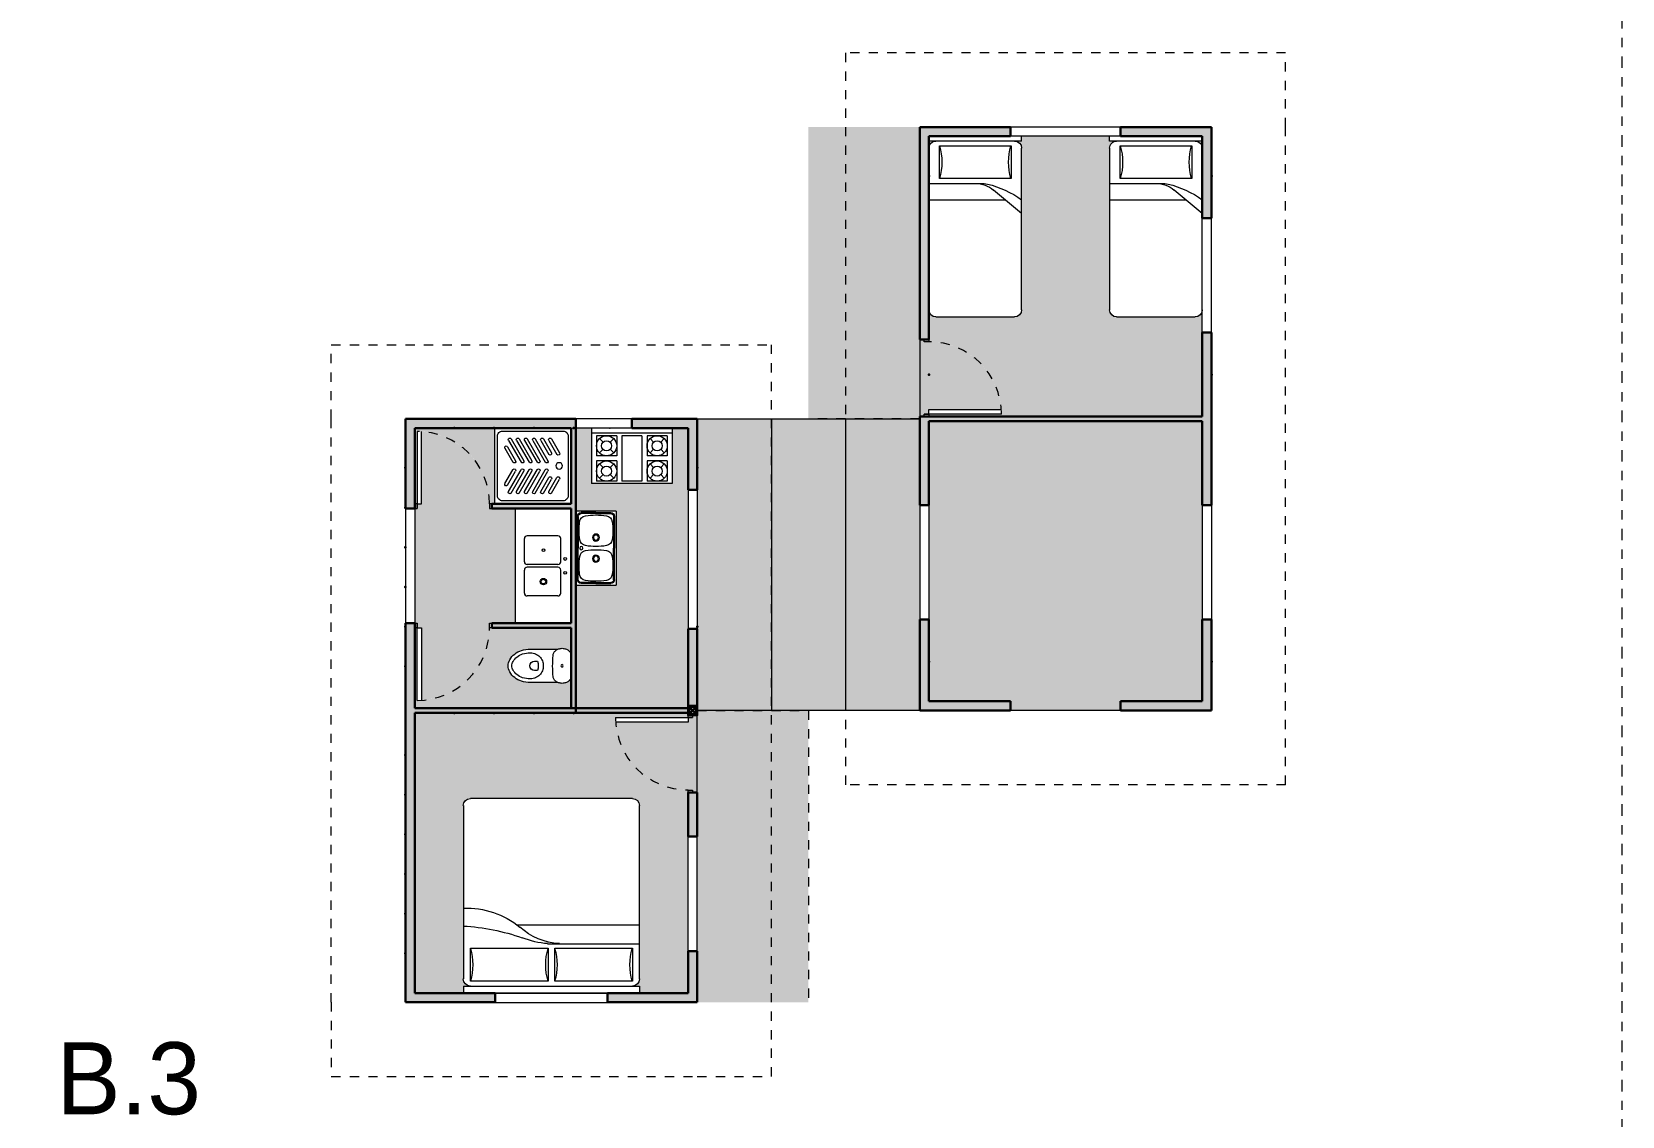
# Model space of a CAD drawing. Header units: millimetres. Extents: x 0 to 77.1, y -22.3 to 58.9.
# Drawn here: x 17.21 to 34.37, y 13.56 to 25.27 of the extents above; entities that cross this region are included whole.
import ezdxf

# ---------------------------------------------------------------- set-up
doc = ezdxf.new("R2010")
doc.units = ezdxf.units.MM
doc.linetypes.add('DASHDOT', pattern=[1, 0.5, -0.25, 0, -0.25])
doc.linetypes.add('HIDDEN4', pattern=[2.34375, 1.5625, -0.78125])
doc.layers.add('0 1 Sombreado', color=7, linetype='Continuous', lineweight=5, true_color=0xd6d6d6)
for name, color, linetype, lineweight in [('0.1normal', 7, 'Continuous', 15), ('01 Moviliario', 251, 'Continuous', 15), ('01gorda', 7, 'Continuous', 30), ('01gris', 252, 'Continuous', 9)]:
    doc.layers.add(name, color=color, linetype=linetype, lineweight=lineweight)

# ---------------------------------------------------------------- blocks, each defined once
blk = doc.blocks.new('MHPLS012')
at = {"linetype": 'ByBlock'}
for p, q in [((-2.1, -0.874), (-2.1, 0.874)), ((-2.024, 0.95), (-0.152, 0.95)), ((-0.483, 0.874), (-0.483, 0.036)), ((-0.127, 0.874), (-0.483, 0.874)), ((-0.127, 0.036), (-0.127, 0.874)), ((-0.076, 0.95), (-0.076, -0.95)), ((-0.076, 0.95), (0, 0.95)), ((0, 0.95), (0, -0.95)), ((-0.737, 0.366), (-0.737, -0.95)), ((-0.533, 0.041), (-0.533, -0.95)), ((-0.483, 0.036), (-0.127, 0.036)), ((-0.483, -0.036), (-0.483, -0.874)), ((-0.127, -0.036), (-0.483, -0.036)), ((-0.127, -0.874), (-0.127, -0.036)), ((-0.152, -0.95), (-2.024, -0.95)), ((-0.483, -0.874), (-0.127, -0.874)), ((-0.076, -0.95), (0, -0.95))]:
    blk.add_line(p, q, dxfattribs=at)
for centre, radius, start, end in [((-2.024, 0.874), 0.0762, 90, 180), ((-0.019, 0.912), 0.898, 177.5673, 219.5461), ((1.615, 1.088), 2.343, 183.3665, 199.2534), ((-0.305, 1.483), 0.635, 253.7398, 286.2602), ((-0.152, 0.874), 0.0762, 0, 90), ((-1.227, -0.125), 0.694, 3.1663, 42.0658), ((-1.458, -0.029), 0.927, 4.2918, 21.7676), ((-0.305, -0.574), 0.635, 73.7398, 106.2602), ((-0.305, 0.574), 0.635, 253.7398, 286.2602), ((-0.305, -1.483), 0.635, 73.7398, 106.2602), ((-2.024, -0.874), 0.0762, 180, 270), ((-0.152, -0.874), 0.0762, 270, 0)]:
    blk.add_arc(centre, radius, start, end, dxfattribs=at)
blk = doc.blocks.new('SAPLS515')
for p, q in [((-0.565, 0.63), (-0.427, 0.55)), ((-0.55, 0.656), (-0.412, 0.576)), ((-0.2, 0.656), (-0.338, 0.576)), ((-0.185, 0.63), (-0.323, 0.55)), ((-0.643, 0.595), (-0.427, 0.47)), ((-0.643, 0.515), (-0.427, 0.39)), ((-0.628, 0.621), (-0.412, 0.496)), ((-0.628, 0.541), (-0.412, 0.416)), ((-0.122, 0.621), (-0.338, 0.496)), ((-0.122, 0.541), (-0.338, 0.416)), ((-0.107, 0.595), (-0.323, 0.47)), ((-0.107, 0.515), (-0.323, 0.39)), ((-0.643, 0.435), (-0.427, 0.31)), ((-0.643, 0.355), (-0.427, 0.23)), ((-0.628, 0.461), (-0.412, 0.336)), ((-0.628, 0.381), (-0.412, 0.256)), ((-0.122, 0.461), (-0.338, 0.336)), ((-0.122, 0.381), (-0.338, 0.256)), ((-0.107, 0.435), (-0.323, 0.31)), ((-0.107, 0.355), (-0.323, 0.23)), ((-0.643, 0.275), (-0.505, 0.195)), ((-0.643, 0.195), (-0.505, 0.115)), ((-0.628, 0.301), (-0.49, 0.221)), ((-0.628, 0.221), (-0.49, 0.141)), ((-0.122, 0.301), (-0.26, 0.221)), ((-0.122, 0.221), (-0.26, 0.141)), ((-0.107, 0.275), (-0.245, 0.195)), ((-0.107, 0.195), (-0.245, 0.115))]:
    blk.add_line(p, q)
blk.add_lwpolyline([(0, 0.76), (0, 0), (-0.75, 0), (-0.75, 0.76), (0, 0.76)], close=True)
blk.add_lwpolyline([(-0.03, 0.68, 0.414214), (-0.08, 0.73), (-0.67, 0.73, 0.414214), (-0.72, 0.68), (-0.72, 0.08, 0.414214), (-0.67, 0.03), (-0.08, 0.03, 0.414214), (-0.03, 0.08)], format="xyb", close=True)
blk.add_circle((-0.375, 0.118), 0.0325)
for centre, start, end in [((-0.558, 0.643), 60, 240), ((-0.192, 0.643), 300, 120), ((-0.636, 0.608), 60, 240), ((-0.636, 0.528), 60, 240), ((-0.419, 0.563), 240, 60), ((-0.419, 0.483), 240, 60), ((-0.331, 0.563), 120, 300), ((-0.331, 0.483), 120, 300), ((-0.114, 0.608), 300, 120), ((-0.114, 0.528), 300, 120), ((-0.636, 0.448), 60, 240), ((-0.636, 0.368), 60, 240), ((-0.419, 0.403), 240, 60), ((-0.419, 0.323), 240, 60), ((-0.331, 0.403), 120, 300), ((-0.331, 0.323), 120, 300), ((-0.114, 0.448), 300, 120), ((-0.114, 0.368), 300, 120), ((-0.636, 0.288), 60, 240), ((-0.636, 0.208), 60, 240), ((-0.497, 0.208), 240, 60), ((-0.419, 0.243), 240, 60), ((-0.331, 0.243), 120, 300), ((-0.253, 0.208), 120, 300), ((-0.114, 0.288), 300, 120), ((-0.114, 0.208), 300, 120), ((-0.497, 0.128), 240, 60), ((-0.253, 0.128), 120, 300)]:
    blk.add_arc(centre, 0.015, start, end)
blk = doc.blocks.new('ISS-I-23')
for points in [[(-0.12, -0.195, 0.039865), (0.11, -0.196, 0.119667), (0.139, -0.189, 0.104889), (0.166, -0.167, 0.089081), (0.182, -0.136, 0.080417), (0.189, -0.098, 0.080417), (0.182, -0.06, 0.089081), (0.166, -0.029, 0.104889), (0.139, -0.007, 0.119667), (0.11, 0), (-0.11, 0, 0.119667), (-0.139, -0.007, 0.104889), (-0.166, -0.029, 0.089081), (-0.182, -0.06, 0.080417), (-0.189, -0.098, 0.080417), (-0.182, -0.136, 0.089081), (-0.166, -0.167, 0.104889), (-0.139, -0.189, 0.119667), (-0.11, -0.196)], [(-0.18, -0.143), (-0.18, -0.437, 0.00435), (-0.18, -0.442, 0.076078), (-0.166, -0.536, 0.08622), (-0.127, -0.61, 0.105939), (-0.066, -0.663, 0.125873), (0, -0.68, 0.125873), (0.066, -0.663, 0.105939), (0.127, -0.61, 0.08622), (0.166, -0.536, 0.076078), (0.18, -0.442, 0.00435), (0.18, -0.437), (0.18, -0.143)], [(0.14, -0.437, 0.10073), (0.129, -0.385, 0.099391), (0.099, -0.341, 0.097553), (0.054, -0.311, 0.096293), (0, -0.301, 0.096293), (-0.054, -0.311, 0.097553), (-0.099, -0.341, 0.099391), (-0.129, -0.385, 0.10073), (-0.14, -0.437, 0.10073)], [(-0.14, -0.437, 0.00435), (-0.14, -0.442, 0.076078), (-0.128, -0.524, 0.08622), (-0.095, -0.586, 0.105939), (-0.047, -0.628, 0.125873), (0, -0.64, 0.125873)], [(0, -0.64, 0.125873), (0.047, -0.628, 0.105939), (0.095, -0.586, 0.08622), (0.128, -0.524, 0.076078), (0.14, -0.442, 0.00435), (0.14, -0.437, 0.00435)]]:
    blk.add_lwpolyline(points, format="xyb")
blk.add_lwpolyline([(0.05, -0.396), (0.05, -0.363, 0.131931), (-0.05, -0.363), (-0.05, -0.396, 1)], format="xyb", close=True)
blk.add_circle((0, -0.1), 0.0127)
blk = doc.blocks.new('bacha1')
for p, q in [((712.049, 1579.851), (712.849, 1579.851)), ((712.049, 1579.416), (712.049, 1579.851)), ((712.106, 1579.834), (712.449, 1579.834)), ((712.106, 1579.824), (712.449, 1579.824)), ((712.792, 1579.834), (712.449, 1579.834)), ((712.792, 1579.824), (712.449, 1579.824)), ((712.849, 1579.851), (712.849, 1579.416)), ((712.066, 1579.634), (712.066, 1579.794)), ((712.076, 1579.634), (712.076, 1579.794)), ((712.822, 1579.634), (712.822, 1579.794)), ((712.832, 1579.634), (712.832, 1579.794)), ((712.066, 1579.634), (712.066, 1579.473)), ((712.076, 1579.634), (712.076, 1579.473)), ((712.822, 1579.634), (712.822, 1579.473)), ((712.832, 1579.634), (712.832, 1579.473)), ((712.049, 1579.416), (712.849, 1579.416)), ((712.106, 1579.443), (712.449, 1579.443)), ((712.106, 1579.433), (712.449, 1579.433)), ((712.792, 1579.443), (712.449, 1579.443)), ((712.792, 1579.433), (712.449, 1579.433))]:
    blk.add_line(p, q)
for centre, radius in [((712.449, 1579.792), 0.0175), ((712.335, 1579.634), 0.038), ((712.335, 1579.634), 0.0275), ((712.563, 1579.634), 0.038), ((712.563, 1579.634), 0.0275)]:
    blk.add_circle(centre, radius)
for centre, radius, start, end in [((712.106, 1579.794), 0.04, 90, 180), ((712.106, 1579.794), 0.03, 90, 180), ((712.174, 1579.736), 0.075, 97.2543, 171.3003), ((712.259, 1579.066), 0.75, 90, 97.2543), ((712.259, 1579.066), 0.75, 82.3964, 90), ((712.348, 1579.735), 0.075, 8.654, 82.3964), ((712.55, 1579.735), 0.075, 97.6036, 171.346), ((712.639, 1579.066), 0.75, 90, 97.6036), ((712.639, 1579.066), 0.75, 82.7457, 90), ((712.724, 1579.736), 0.075, 8.6997, 82.7457), ((712.792, 1579.794), 0.04, 0, 90), ((712.792, 1579.794), 0.03, 0, 90), ((712.841, 1579.634), 0.75, 171.3003, 188.6997), ((711.681, 1579.634), 0.75, 351.346, 8.654), ((713.217, 1579.634), 0.75, 171.346, 188.654), ((712.057, 1579.634), 0.75, 351.3003, 8.6997), ((712.106, 1579.473), 0.04, 180, 270), ((712.106, 1579.473), 0.03, 180, 270), ((712.174, 1579.532), 0.075, 188.6997, 262.7457), ((712.348, 1579.532), 0.075, 277.6036, 351.346), ((712.55, 1579.532), 0.075, 188.654, 262.3964), ((712.724, 1579.532), 0.075, 277.2543, 351.3003), ((712.792, 1579.473), 0.03, 270, 0), ((712.792, 1579.473), 0.04, 270, 0), ((712.259, 1580.201), 0.75, 262.7457, 270), ((712.259, 1580.201), 0.75, 270, 277.6036), ((712.639, 1580.201), 0.75, 262.3964, 270), ((712.639, 1580.201), 0.75, 270, 277.2543)]:
    blk.add_arc(centre, radius, start, end)
blk = doc.blocks.new('Muko02pl')
at = {"color": 0, "linetype": 'ByBlock'}
for p, q in [((0.436, 0), (-0.436, 0)), ((-0.436, 0), (-0.436, -0.6)), ((0.436, 0), (0.436, -0.6)), ((0.436, -0.055), (-0.436, -0.055)), ((-0.164, -0.082), (-0.382, -0.082)), ((-0.382, -0.082), (-0.382, -0.3)), ((-0.35, -0.114), (-0.311, -0.152)), ((-0.196, -0.114), (-0.234, -0.152)), ((-0.164, -0.082), (-0.164, -0.3)), ((0.109, -0.082), (-0.109, -0.082)), ((-0.109, -0.082), (-0.109, -0.573)), ((0.109, -0.082), (0.109, -0.573)), ((0.164, -0.082), (0.164, -0.3)), ((0.382, -0.082), (0.164, -0.082)), ((0.196, -0.114), (0.234, -0.152)), ((0.35, -0.114), (0.311, -0.152)), ((0.382, -0.082), (0.382, -0.3)), ((-0.164, -0.3), (-0.382, -0.3)), ((-0.311, -0.229), (-0.35, -0.268)), ((-0.234, -0.229), (-0.196, -0.268)), ((0.382, -0.3), (0.164, -0.3)), ((0.234, -0.229), (0.196, -0.268)), ((0.311, -0.229), (0.35, -0.268)), ((-0.382, -0.355), (-0.382, -0.573)), ((-0.164, -0.355), (-0.382, -0.355)), ((-0.35, -0.386), (-0.311, -0.425)), ((-0.311, -0.502), (-0.35, -0.541)), ((-0.196, -0.386), (-0.234, -0.425)), ((-0.234, -0.502), (-0.196, -0.541)), ((-0.164, -0.355), (-0.164, -0.573)), ((0.164, -0.355), (0.164, -0.573)), ((0.382, -0.355), (0.164, -0.355)), ((0.196, -0.386), (0.234, -0.425)), ((0.234, -0.502), (0.196, -0.541)), ((0.35, -0.386), (0.311, -0.425)), ((0.311, -0.502), (0.35, -0.541)), ((0.382, -0.355), (0.382, -0.573)), ((0.436, -0.6), (-0.436, -0.6)), ((-0.164, -0.573), (-0.382, -0.573)), ((0.109, -0.573), (-0.109, -0.573)), ((0.382, -0.573), (0.164, -0.573))]:
    blk.add_line(p, q, dxfattribs=at)
for centre, radius in [((-0.273, -0.191), 0.109), ((-0.273, -0.191), 0.0545), ((0.273, -0.191), 0.109), ((0.273, -0.191), 0.0545), ((-0.273, -0.464), 0.109), ((-0.273, -0.464), 0.0545), ((0.273, -0.464), 0.109), ((0.273, -0.464), 0.0545)]:
    blk.add_circle(centre, radius, dxfattribs=at)
blk = doc.blocks.new('MHPLS011')
at = {"linetype": 'ByBlock'}
for p, q in [((-1.95, 0.076), (-1.95, 0.924)), ((-1.874, 1), (-0.127, 1)), ((-0.835, 1), (-0.58, 0.697)), ((-0.457, 0.886), (-0.457, 0.114)), ((-0.102, 0.886), (-0.457, 0.886)), ((-0.102, 0.114), (-0.102, 0.886)), ((-0.051, 1), (-0.051, 0)), ((-0.051, 1), (0, 1)), ((0, 1), (0, 0)), ((-0.686, 0), (-0.686, 0.822)), ((-0.508, 0), (-0.508, 0.561)), ((-0.127, 0), (-1.874, 0)), ((-0.457, 0.114), (-0.102, 0.114)), ((-0.051, 0), (0, 0))]:
    blk.add_line(p, q, dxfattribs=at)
for centre, radius, start, end in [((-1.874, 0.924), 0.0762, 90, 180), ((-1.522, 0.392), 1.034, 13.3928, 36.0202), ((-0.279, 1.495), 0.635, 253.7398, 286.2602), ((-0.127, 0.924), 0.0762, 0, 90), ((-0.813, 0.501), 0.305, 0, 40.1059), ((-0.813, 0.561), 0.305, 0, 13.3928), ((-1.874, 0.076), 0.0762, 180, 270), ((-0.279, -0.495), 0.635, 73.7398, 106.2602), ((-0.127, 0.076), 0.0762, 270, 0)]:
    blk.add_arc(centre, radius, start, end, dxfattribs=at)

msp = doc.modelspace()

# ---------------------------------------------------------------- hatches: boundary and pattern name
at = {"layer": '0 1 Sombreado', "true_color": 0xf1eb1f}
h = msp.add_hatch(color=2, dxfattribs=at)
h.dxf.hatch_style = 1
h.paths.add_polyline_path([(26.79, 23.308), (26.79, 23.358), (26.79, 24.241), (25.99, 24.241), (25.59, 24.241), (25.59, 21.091), (26.79, 21.091), (26.79, 22.073)])
at = {"layer": '0 1 Sombreado', "true_color": 0x939598}
h = msp.add_hatch(color=252, dxfattribs=at)
h.dxf.hatch_style = 1
h.paths.add_polyline_path([(27.772, 24.141), (26.89, 24.141), (26.89, 21.948), (26.79, 21.948), (26.79, 23.308), (26.79, 24.241), (27.772, 24.241)])
h = msp.add_hatch(color=252, dxfattribs=at)
h.dxf.hatch_style = 1
h.paths.add_polyline_path([(29.94, 23.258), (29.84, 23.258), (29.84, 24.141), (28.958, 24.141), (28.958, 24.241), (29.94, 24.241)])
at = {"layer": '0 1 Sombreado', "true_color": 0xebebeb}
h = msp.add_hatch(color=7, dxfattribs=at)
h.dxf.hatch_style = 1
h.paths.add_polyline_path([(29.84, 22.023), (29.84, 22.267, -0.414214), (29.764, 22.191), (28.916, 22.191, -0.414214), (28.84, 22.267), (28.84, 24.014, -0.414214), (28.916, 24.09), (28.84, 24.09), (28.84, 24.141), (27.89, 24.141), (27.89, 24.09), (27.814, 24.09, -0.414214), (27.89, 24.014), (27.89, 22.267, -0.414214), (27.814, 22.191), (26.966, 22.191, -0.414214), (26.89, 22.267), (26.89, 21.948), (26.89, 21.923, -0.414214), (27.672, 21.141), (26.89, 21.141), (26.89, 21.116), (29.84, 21.116)])
at = {"layer": '0 1 Sombreado', "true_color": 0x939598}
h = msp.add_hatch(color=252, dxfattribs=at)
h.dxf.hatch_style = 1
h.paths.add_polyline_path([(29.94, 21.041), (29.94, 22.023), (29.84, 22.023), (29.84, 21.973), (29.84, 21.116), (29.197, 21.116), (26.79, 21.116), (26.79, 20.158), (26.89, 20.158), (26.89, 20.208), (26.89, 21.041), (26.89, 21.066), (29.84, 21.066), (29.84, 20.158), (29.94, 20.158)])
at = {"layer": '0 1 Sombreado', "true_color": 0xebebeb}
h = msp.add_hatch(color=7, dxfattribs=at)
h.dxf.hatch_style = 1
h.paths.add_polyline_path([(26.89, 21.923), (26.84, 21.923), (26.84, 21.948), (26.79, 21.948), (26.79, 21.116), (26.84, 21.116), (26.84, 21.141), (26.89, 21.141), (26.89, 21.191), (27.67, 21.191, 0.395599)])
at = {"layer": '0 1 Sombreado', "true_color": 0x939598}
h = msp.add_hatch(color=252, dxfattribs=at)
h.dxf.hatch_style = 1
edge = h.paths.add_edge_path()
edge.add_line((23.079, 20.966), (23.079, 21.091))
edge.add_line((23.079, 21.091), (21.24, 21.091))
edge.add_line((21.24, 21.091), (21.24, 20.123))
edge.add_line((21.24, 20.123), (21.34, 20.123))
edge.add_line((21.34, 20.123), (21.338, 20.991))
edge.add_line((21.338, 20.991), (23.027, 20.991))
edge.add_line((23.027, 20.991), (23.029, 20.173))
edge.add_line((23.029, 20.173), (22.172, 20.173))
edge.add_line((22.172, 20.173), (22.172, 20.123))
edge.add_line((22.172, 20.123), (23.029, 20.123))
edge.add_line((23.029, 20.123), (23.029, 18.883))
edge.add_line((23.029, 18.883), (22.172, 18.883))
edge.add_line((22.172, 18.883), (22.172, 18.833))
edge.add_line((22.172, 18.833), (23.029, 18.833))
edge.add_line((23.029, 18.833), (23.029, 17.966))
edge.add_line((23.029, 17.966), (21.34, 17.966))
edge.add_line((21.34, 17.966), (21.34, 18.883))
edge.add_line((21.34, 18.883), (21.24, 18.883))
edge.add_line((21.24, 18.883), (21.24, 17.916))
edge.add_line((21.24, 17.916), (23.079, 17.916))
edge.add_line((23.079, 17.916), (23.079, 18.016))
edge.add_line((23.079, 18.016), (23.079, 18.016))
edge.add_line((23.079, 18.016), (23.079, 20.966))
at = {"layer": '0 1 Sombreado', "true_color": 0xebebeb}
h = msp.add_hatch(color=7, dxfattribs=at)
h.dxf.hatch_style = 1
h.paths.add_polyline_path([(21.365, 20.955), (21.365, 20.173), (21.34, 20.173), (21.34, 20.991), (22.2, 20.991), (22.2, 20.173), (22.172, 20.173), (22.147, 20.173, 0.414214)])
h = msp.add_hatch(color=7, dxfattribs=at)
h.dxf.hatch_style = 1
h.paths.add_polyline_path([(22.429, 20.123), (22.172, 20.123), (22.147, 20.123), (22.147, 20.173, 0.395599), (21.415, 20.953), (21.415, 20.173), (21.365, 20.173), (21.365, 20.123), (21.34, 20.123), (21.34, 18.883), (21.365, 18.883), (21.365, 18.833), (21.415, 18.833), (21.415, 18.053, 0.395599), (22.147, 18.833), (22.147, 18.883), (22.172, 18.883), (22.429, 18.883)])
h = msp.add_hatch(color=7, dxfattribs=at)
h.dxf.hatch_style = 1
h.paths.add_polyline_path([(24.29, 20.323), (24.29, 20.991), (24.121, 20.991), (24.121, 20.391), (23.248, 20.391), (23.248, 20.991), (23.079, 20.991), (23.079, 20.095), (23.514, 20.095), (23.514, 19.295), (23.079, 19.295), (23.079, 17.966), (24.29, 17.966), (24.29, 17.991), (24.29, 18.823)])
at = {"layer": '0 1 Sombreado', "true_color": 0x939598}
h = msp.add_hatch(color=252, dxfattribs=at)
h.dxf.hatch_style = 1
h.paths.add_polyline_path([(24.29, 20.323), (24.39, 20.323), (24.39, 21.091), (23.684, 21.091), (23.684, 20.991), (24.29, 20.991)])
at = {"layer": '0 1 Sombreado', "true_color": 0x58ba48}
h = msp.add_hatch(color=85, dxfattribs=at)
h.dxf.hatch_style = 1
h.paths.add_polyline_path([(25.19, 21.091), (24.39, 21.091), (24.39, 20.208), (24.39, 18.041), (24.39, 17.941), (25.19, 17.941)])
at = {"layer": '0 1 Sombreado'}
h = msp.add_hatch(color=140, dxfattribs=at)
h.dxf.hatch_style = 1
h.paths.add_polyline_path([(25.99, 21.091), (25.19, 21.091), (25.19, 17.941), (25.99, 17.941)])
at = {"layer": '0 1 Sombreado', "true_color": 0x58ba48}
h = msp.add_hatch(color=85, dxfattribs=at)
h.dxf.hatch_style = 1
h.paths.add_polyline_path([(26.79, 21.091), (25.99, 21.091), (25.99, 17.941), (26.79, 17.941)])
at = {"layer": '0 1 Sombreado', "true_color": 0xebebeb}
h = msp.add_hatch(color=7, dxfattribs=at)
h.dxf.hatch_style = 1
h.paths.add_polyline_path([(29.84, 20.158), (29.84, 20.208), (29.84, 21.066), (29.247, 21.066), (26.89, 21.066), (26.89, 20.158), (26.89, 18.923), (26.89, 18.873), (26.89, 18.041), (27.772, 18.041), (27.772, 17.941), (28.958, 17.941), (28.958, 18.041), (29.84, 18.041), (29.84, 18.923)])
at = {"layer": '0 1 Sombreado', "true_color": 0x939598}
h = msp.add_hatch(color=252, dxfattribs=at)
h.dxf.hatch_style = 1
h.paths.add_polyline_path([(27.772, 18.041), (26.89, 18.041), (26.89, 18.923), (26.79, 18.923), (26.79, 18.873), (26.79, 17.941), (27.772, 17.941)])
h = msp.add_hatch(color=252, dxfattribs=at)
h.dxf.hatch_style = 1
h.paths.add_polyline_path([(29.94, 18.923), (29.84, 18.923), (29.84, 18.041), (28.958, 18.041), (28.958, 17.941), (29.94, 17.941)])
at = {"layer": '0 1 Sombreado', "true_color": 0xebebeb}
h = msp.add_hatch(color=7, dxfattribs=at)
h.dxf.hatch_style = 1
edge = h.paths.add_edge_path()
edge.add_line((21.34, 17.966), (21.34, 18.833))
edge.add_line((21.34, 18.833), (21.365, 18.833))
edge.add_line((21.365, 18.833), (21.365, 18.051))
edge.add_arc((21.365, 18.833), 0.782, 270, 360)
edge.add_line((22.147, 18.833), (22.172, 18.833))
edge.add_line((22.172, 18.833), (23.029, 18.833))
edge.add_line((23.029, 18.833), (23.029, 18.534))
edge.add_arc((22.966, 18.534), 0.0636, 0, 27.2959)
edge.add_arc((22.949, 18.526), 0.0822, 27.2959, 51.2472)
edge.add_arc((22.938, 18.512), 0.0994, 51.2472, 71.6093)
edge.add_arc((22.931, 18.491), 0.122, 71.6093, 90)
edge.add_arc((22.931, 18.491), 0.122, 90, 111.6562)
edge.add_line((22.886, 18.604), (22.592, 18.604))
edge.add_arc((22.587, 18.291), 0.313, 89.003, 90)
edge.add_arc((22.587, 18.291), 0.313, 90, 107.4022)
edge.add_arc((22.567, 18.357), 0.245, 107.4022, 127.1137)
edge.add_arc((22.535, 18.398), 0.193, 127.1137, 151.303)
edge.add_arc((22.487, 18.424), 0.138, 151.303, 180)
edge.add_arc((22.487, 18.424), 0.138, 180, 208.697)
edge.add_arc((22.535, 18.451), 0.193, 208.697, 232.8863)
edge.add_arc((22.567, 18.492), 0.245, 232.8863, 252.5978)
edge.add_arc((22.587, 18.558), 0.313, 252.5978, 270.997)
edge.add_line((22.592, 18.244), (22.886, 18.244))
edge.add_arc((22.931, 18.357), 0.122, 248.3431, 270)
edge.add_arc((22.931, 18.357), 0.122, 270, 288.3907)
edge.add_arc((22.938, 18.336), 0.0994, 288.3907, 308.7528)
edge.add_arc((22.949, 18.323), 0.0822, 308.7528, 332.7041)
edge.add_arc((22.966, 18.314), 0.0636, 332.7041, 360)
edge.add_line((23.029, 18.314), (23.029, 17.966))
edge.add_line((23.029, 17.966), (21.34, 17.966))
at = {"layer": '0 1 Sombreado', "true_color": 0x939598}
h = msp.add_hatch(color=252, dxfattribs=at)
h.dxf.hatch_style = 1
h.paths.add_polyline_path([(24.39, 18.823), (24.29, 18.823), (24.29, 17.991), (24.39, 17.991)])
h = msp.add_hatch(color=252, dxfattribs=at)
h.dxf.hatch_style = 1
h.paths.add_polyline_path([(21.24, 17.966), (24.29, 17.966), (24.29, 17.916), (21.34, 17.916), (21.34, 14.891), (22.208, 14.891), (22.208, 14.791), (21.24, 14.791)])
at = {"layer": '0 1 Sombreado', "true_color": 0xebebeb}
h = msp.add_hatch(color=7, dxfattribs=at)
h.dxf.hatch_style = 1
h.paths.add_polyline_path([(24.29, 17.083), (24.29, 17.058), (24.29, 14.891), (23.765, 14.891), (23.765, 14.967), (23.689, 14.967, 0.414214), (23.765, 15.043), (23.765, 16.914, 0.414214), (23.689, 16.991), (21.941, 16.991, 0.414214), (21.865, 16.914), (21.865, 15.043, 0.414214), (21.941, 14.967), (21.865, 14.967), (21.865, 14.891), (21.34, 14.891), (21.34, 17.916), (24.29, 17.916), (24.29, 17.891), (24.29, 17.866), (23.508, 17.866, 0.414214)])
h = msp.add_hatch(color=7, dxfattribs=at)
h.dxf.hatch_style = 1
h.paths.add_polyline_path([(24.39, 17.058), (24.34, 17.058), (24.34, 17.083), (24.29, 17.083, -0.395599), (23.509, 17.816), (24.29, 17.816), (24.29, 17.866), (24.34, 17.866), (24.34, 17.891), (24.39, 17.891)])
at = {"layer": '0 1 Sombreado', "true_color": 0xf1eb1f}
h = msp.add_hatch(color=2, dxfattribs=at)
h.dxf.hatch_style = 1
h.paths.add_polyline_path([(25.59, 17.941), (24.39, 17.941), (24.39, 17.387), (24.39, 16.151), (24.39, 15.673), (24.39, 14.791), (25.59, 14.791)])
at = {"layer": '0 1 Sombreado', "true_color": 0x939598}
h = msp.add_hatch(color=252, dxfattribs=at)
h.dxf.hatch_style = 1
h.paths.add_polyline_path([(24.29, 15.344), (24.39, 15.344), (24.39, 14.791), (23.422, 14.791), (23.422, 14.791), (23.422, 14.819), (23.422, 14.891), (24.29, 14.891)])
h.paths.add_polyline_path([(24.39, 16.58), (24.29, 16.58), (24.29, 17.058), (24.39, 17.058)])

# ---------------------------------------------------------------- linework, layer by layer
for p, q in [((22.208, 20.991), (22.847, 20.991)), ((23.422, 14.791), (23.422, 14.819)), ((23.422, 14.791), (23.422, 14.791))]:
    msp.add_line(p, q)
for points in [[(22.208, 21.092), (22.208, 21.091), (23.079, 21.091)], [(22.208, 14.819), (22.208, 14.791)], [(22.208, 14.79), (22.208, 14.791), (22.208, 14.791)], [(23.422, 14.791), (23.422, 14.791), (23.422, 14.79)]]:
    msp.add_lwpolyline(points)
at = {"layer": '0.1normal'}
for p, q in [((28.958, 24.241), (27.772, 24.241)), ((28.958, 24.141), (27.772, 24.141)), ((26.79, 22.023), (26.79, 23.258)), ((29.84, 22.023), (29.84, 23.258)), ((29.94, 22.023), (29.94, 23.258)), ((26.79, 21.948), (26.79, 21.116)), ((26.89, 21.141), (26.84, 21.141)), ((23.684, 21.091), (23.079, 21.091)), ((23.684, 20.991), (23.079, 20.991)), ((24.39, 21.091), (26.79, 21.091)), ((25.19, 21.091), (26.79, 21.091)), ((25.19, 21.091), (26.79, 21.091)), ((25.19, 21.091), (25.99, 21.091)), ((25.19, 21.091), (25.19, 17.941)), ((25.99, 21.091), (25.99, 17.941)), ((24.39, 20.323), (24.29, 20.323)), ((24.29, 20.323), (24.29, 18.823)), ((24.39, 20.323), (24.39, 18.823)), ((21.24, 20.123), (21.24, 18.883)), ((21.34, 20.123), (21.34, 18.883)), ((21.365, 20.173), (21.365, 20.123)), ((23.029, 20.11), (23.029, 18.896)), ((26.79, 20.158), (26.79, 18.923)), ((26.79, 20.158), (26.79, 18.923)), ((26.89, 20.158), (26.89, 18.923)), ((26.89, 20.158), (26.89, 18.923)), ((29.84, 20.158), (29.84, 18.923)), ((29.84, 20.158), (29.84, 18.923)), ((29.94, 20.158), (29.94, 18.923)), ((29.94, 20.158), (29.94, 18.923)), ((21.365, 18.833), (21.365, 18.883)), ((24.39, 18.823), (24.29, 18.823)), ((24.39, 17.058), (24.39, 18.823)), ((24.39, 18.823), (24.39, 18.658)), ((24.29, 17.866), (24.34, 17.866)), ((26.79, 17.941), (24.39, 17.941)), ((28.958, 17.941), (27.772, 17.941)), ((24.29, 15.344), (24.29, 16.58)), ((24.39, 15.344), (24.39, 16.58)), ((22.208, 14.891), (23.422, 14.891)), ((22.208, 14.791), (23.422, 14.79))]:
    msp.add_line(p, q, dxfattribs=at)
at = {"layer": '0.1normal', "color": 252, "linetype": 'DASHDOT', "ltscale": 0.25, "true_color": 0x939598}
msp.add_lwpolyline([(34.372, 26.052), (16.808, 26.052), (16.808, 12.979), (34.372, 12.979)], close=True, dxfattribs=at)
at = {"layer": '0.1normal'}
for points in [[(26.89, 21.948), (26.89, 21.923), (26.84, 21.923), (26.84, 21.948)], [(26.89, 21.141), (26.89, 21.116), (26.84, 21.116), (26.84, 21.141)], [(21.365, 20.173), (21.34, 20.173), (21.34, 20.123), (21.365, 20.123)], [(22.172, 20.173), (22.147, 20.173), (22.147, 20.123), (22.172, 20.123)], [(21.365, 18.833), (21.34, 18.833), (21.34, 18.883), (21.365, 18.883)], [(22.172, 18.833), (22.147, 18.833), (22.147, 18.883), (22.172, 18.883)], [(24.29, 17.866), (24.29, 17.891), (24.34, 17.891), (24.34, 17.866)], [(24.29, 17.058), (24.29, 17.083), (24.34, 17.083), (24.34, 17.058)], [(22.208, 14.79), (23.422, 14.79), (23.422, 14.891), (22.208, 14.891)]]:
    msp.add_lwpolyline(points, close=True, dxfattribs=at)
for points in [[(26.89, 21.141), (26.89, 21.191), (27.67, 21.191)], [(27.672, 21.141), (26.89, 21.141)], [(21.365, 20.955), (21.365, 20.173)], [(21.365, 20.173), (21.415, 20.173), (21.415, 20.953)], [(21.365, 18.833), (21.415, 18.833), (21.415, 18.053)], [(21.365, 18.051), (21.365, 18.833)], [(23.508, 17.866), (24.29, 17.866)], [(24.29, 17.866), (24.29, 17.816), (23.509, 17.816)]]:
    msp.add_lwpolyline(points, dxfattribs=at)
at = {"layer": '0.1normal', "linetype": 'DASHDOT', "ltscale": 0.009}
for centre, start, end in [((26.89, 21.141), 360, 90), ((21.365, 20.173), 360, 90), ((21.365, 18.833), 270, 0), ((24.29, 17.866), 180, 270)]:
    msp.add_arc(centre, 0.782, start, end, dxfattribs=at)
at = {"layer": '0.1normal'}
for p in [(21.761, 20.991), (22.183, 20.991), (22.604, 20.991), (23.026, 20.991), (23.447, 20.991), (23.868, 20.991), (21.34, 20.569), (21.34, 20.148), (21.34, 18.437), (22.183, 14.891), (22.604, 14.891), (23.026, 14.891), (23.447, 14.891), (23.868, 14.891)]:
    msp.add_point(p, dxfattribs=at)
at = {"layer": '01 Moviliario'}
for p, q in [((22.429, 18.883), (22.429, 20.123)), ((22.524, 19.548), (22.524, 19.798)), ((22.886, 19.828), (22.554, 19.828)), ((22.916, 19.548), (22.916, 19.798)), ((22.524, 19.208), (22.524, 19.458)), ((22.886, 19.518), (22.554, 19.518)), ((22.886, 19.488), (22.554, 19.488)), ((22.916, 19.208), (22.916, 19.458)), ((22.886, 19.178), (22.554, 19.178))]:
    msp.add_line(p, q, dxfattribs=at)
for centre, radius in [((22.729, 19.673), 0.015), ((22.963, 19.578), 0.015), ((22.963, 19.428), 0.015), ((22.729, 19.333), 0.035), ((22.729, 19.333), 0.025)]:
    msp.add_circle(centre, radius, dxfattribs=at)
for centre, start, end in [((22.554, 19.798), 90, 180), ((22.886, 19.798), 0, 90), ((22.554, 19.548), 180, 270), ((22.554, 19.458), 90, 180), ((22.886, 19.548), 270, 0), ((22.886, 19.458), 0, 90), ((22.554, 19.208), 180, 270), ((22.886, 19.208), 270, 0)]:
    msp.add_arc(centre, 0.03, start, end, dxfattribs=at)
at = {"layer": '01gorda'}
for p, q in [((26.79, 23.258), (26.79, 24.241)), ((26.79, 24.241), (27.772, 24.241)), ((26.79, 23.258), (26.79, 24.241)), ((26.79, 24.241), (26.79, 21.948)), ((26.79, 24.241), (26.79, 21.948)), ((27.722, 24.241), (27.772, 24.241)), ((27.772, 24.241), (27.772, 24.141)), ((28.958, 24.241), (29.94, 24.241)), ((29.008, 24.241), (28.958, 24.241)), ((28.958, 24.241), (28.958, 24.141)), ((29.94, 23.258), (29.94, 24.241)), ((29.94, 24.241), (29.94, 23.258)), ((26.89, 23.258), (26.89, 24.141)), ((26.89, 23.258), (26.89, 24.141)), ((26.89, 23.258), (26.89, 24.141)), ((27.772, 24.141), (26.89, 24.141)), ((27.772, 24.141), (27.722, 24.141)), ((28.958, 24.141), (29.008, 24.141)), ((28.958, 24.141), (29.84, 24.141)), ((29.84, 23.258), (29.84, 24.141)), ((29.94, 23.258), (29.94, 24.141)), ((26.79, 23.308), (26.79, 23.258)), ((26.89, 23.258), (26.89, 23.308)), ((26.89, 21.948), (26.89, 23.258)), ((29.84, 23.308), (29.84, 23.258)), ((29.84, 23.258), (29.94, 23.258)), ((29.94, 23.258), (29.94, 23.308)), ((26.79, 21.948), (26.79, 22.023)), ((26.79, 21.948), (26.79, 22.023)), ((26.79, 22.023), (26.79, 21.973)), ((29.84, 21.116), (29.84, 22.023)), ((29.84, 22.023), (29.84, 21.973)), ((29.94, 22.023), (29.84, 22.023)), ((29.94, 20.158), (29.94, 22.023)), ((29.94, 21.141), (29.94, 22.023)), ((29.94, 21.973), (29.94, 22.023)), ((29.94, 22.023), (29.94, 20.158)), ((26.89, 21.948), (26.79, 21.948)), ((29.94, 21.594), (29.94, 21.141)), ((26.79, 20.158), (26.79, 21.116)), ((26.79, 20.158), (26.79, 21.116)), ((26.79, 21.116), (26.79, 20.158)), ((26.79, 21.116), (26.79, 20.158)), ((29.84, 21.116), (26.79, 21.116)), ((26.89, 21.116), (27.533, 21.116)), ((29.197, 21.116), (29.84, 21.116)), ((29.418, 21.116), (29.418, 21.116)), ((21.24, 21.091), (22.208, 21.091)), ((23.079, 21.091), (21.24, 21.091)), ((21.24, 21.091), (23.079, 21.091)), ((21.24, 21.091), (21.24, 20.123)), ((21.34, 20.991), (23.029, 20.991)), ((23.029, 20.991), (21.34, 20.991)), ((21.34, 20.991), (21.34, 20.123)), ((21.34, 20.991), (23.029, 20.991)), ((23.079, 21.091), (23.079, 17.916)), ((23.684, 20.991), (23.684, 21.091)), ((23.684, 21.091), (24.39, 21.091)), ((24.29, 20.991), (23.684, 20.991)), ((24.29, 20.991), (24.29, 20.323)), ((24.39, 20.323), (24.39, 21.091)), ((24.39, 20.323), (24.39, 20.991)), ((26.89, 21.066), (27.533, 21.066)), ((26.89, 21.066), (26.89, 20.158)), ((26.89, 21.066), (26.89, 20.158)), ((26.89, 21.066), (29.84, 21.066)), ((26.89, 20.587), (26.89, 21.041)), ((26.89, 21.041), (26.89, 20.158)), ((29.247, 21.066), (29.197, 21.066)), ((29.247, 21.066), (29.84, 21.066)), ((29.84, 21.066), (29.84, 20.158)), ((29.94, 21.041), (29.94, 20.158)), ((29.94, 20.587), (29.94, 21.041)), ((29.94, 21.041), (29.94, 20.158)), ((24.29, 20.323), (24.39, 20.323)), ((21.24, 20.123), (21.34, 20.123)), ((22.172, 20.173), (23.029, 20.173)), ((22.172, 20.123), (22.172, 20.173)), ((23.029, 20.123), (22.172, 20.123)), ((23.029, 20.123), (23.029, 18.883)), ((26.79, 20.158), (26.79, 20.208)), ((26.89, 20.158), (26.79, 20.158)), ((26.89, 20.208), (26.89, 20.158)), ((29.84, 20.158), (29.84, 20.208)), ((29.94, 20.158), (29.84, 20.158)), ((29.94, 20.208), (29.94, 20.158)), ((21.24, 14.791), (21.24, 18.883)), ((21.24, 17.991), (21.24, 18.883)), ((21.24, 18.883), (21.24, 17.916)), ((21.24, 18.883), (21.34, 18.883)), ((21.34, 18.883), (21.34, 17.966)), ((22.172, 18.833), (22.172, 18.883)), ((23.029, 18.883), (22.172, 18.883)), ((26.79, 17.941), (26.79, 18.923)), ((26.79, 17.941), (26.79, 18.923)), ((26.79, 18.923), (26.79, 17.941)), ((26.79, 18.923), (26.79, 17.941)), ((26.79, 18.873), (26.79, 18.923)), ((26.79, 18.923), (26.89, 18.923)), ((26.89, 18.923), (26.89, 18.041)), ((26.89, 18.923), (26.89, 18.041)), ((26.89, 18.923), (26.89, 18.041)), ((26.89, 18.923), (26.89, 18.873)), ((29.84, 18.923), (29.84, 18.041)), ((29.84, 18.873), (29.84, 18.923)), ((29.84, 18.923), (29.94, 18.923)), ((29.94, 17.941), (29.94, 18.923)), ((29.94, 18.923), (29.94, 18.041)), ((29.94, 18.923), (29.94, 17.941)), ((29.94, 18.923), (29.94, 18.041)), ((29.94, 18.923), (29.94, 18.873)), ((22.172, 18.833), (23.029, 18.833)), ((24.29, 18.823), (24.29, 17.991)), ((24.39, 18.823), (24.29, 18.823)), ((24.39, 17.991), (24.39, 18.823)), ((23.029, 18.55), (23.029, 17.966)), ((21.24, 18.444), (21.24, 17.991)), ((27.772, 18.041), (26.89, 18.041)), ((27.772, 18.041), (27.722, 18.041)), ((27.772, 17.941), (27.772, 18.041)), ((28.958, 17.941), (28.958, 18.041)), ((28.958, 18.041), (29.008, 18.041)), ((28.958, 18.041), (29.84, 18.041)), ((21.24, 14.891), (21.24, 17.891)), ((21.34, 14.891), (21.34, 17.916)), ((21.34, 17.916), (23.079, 17.916)), ((23.079, 17.916), (21.34, 17.916)), ((23.422, 17.916), (24.29, 17.916)), ((23.868, 17.966), (23.868, 17.966)), ((24.304, 17.905), (24.376, 17.976)), ((24.304, 17.976), (24.376, 17.905)), ((26.79, 17.941), (27.772, 17.941)), ((27.722, 17.941), (27.772, 17.941)), ((28.958, 17.941), (29.94, 17.941)), ((29.008, 17.941), (28.958, 17.941)), ((24.29, 16.58), (24.29, 17.058)), ((24.39, 17.058), (24.29, 17.058)), ((24.39, 16.58), (24.39, 17.058)), ((24.39, 16.58), (24.29, 16.58)), ((21.24, 15.344), (21.24, 14.891)), ((24.29, 14.891), (24.29, 15.344)), ((24.39, 15.344), (24.29, 15.344)), ((24.29, 15.344), (24.39, 15.344)), ((24.39, 14.791), (24.39, 15.344)), ((21.24, 14.791), (22.208, 14.791)), ((22.208, 14.891), (21.34, 14.891)), ((21.34, 14.891), (22.208, 14.891)), ((21.34, 14.791), (22.208, 14.791)), ((22.208, 14.79), (22.208, 14.891)), ((24.29, 14.891), (23.422, 14.891)), ((23.422, 14.891), (24.29, 14.891)), ((23.422, 14.791), (23.422, 14.891)), ((23.422, 14.791), (24.39, 14.791)), ((23.422, 14.791), (24.39, 14.791))]:
    msp.add_line(p, q, dxfattribs=at)
for points in [[(23.029, 20.991), (23.029, 20.173)], [(23.029, 18.833), (23.029, 18.016), (23.029, 18.016)], [(21.34, 17.916), (24.29, 17.916), (24.29, 17.966), (21.34, 17.966)]]:
    msp.add_lwpolyline(points, dxfattribs=at)
for points in [[(24.39, 17.991), (24.29, 17.991), (24.29, 17.891), (24.39, 17.891)], [(24.376, 17.976), (24.304, 17.976), (24.304, 17.905), (24.376, 17.905)]]:
    msp.add_lwpolyline(points, close=True, dxfattribs=at)
for p in [(26.89, 23.712), (29.94, 23.712), (26.89, 21.569), (29.94, 21.569), (21.768, 20.991), (22.197, 20.991), (22.626, 20.991), (23.054, 20.991), (21.24, 20.562), (24.39, 20.562), (21.24, 20.133), (21.24, 19.705), (21.24, 19.276), (21.24, 18.848), (24.39, 18.848), (21.24, 18.419), (26.89, 18.469), (29.94, 18.469), (21.768, 17.916), (22.197, 17.916), (22.626, 17.916), (23.054, 17.916), (21.24, 17.462), (21.24, 17.033), (21.24, 16.605), (21.24, 16.176), (21.24, 15.748), (21.24, 15.319)]:
    msp.add_point(p, dxfattribs=at)
at = {"layer": '01gris', "linetype": 'HIDDEN4', "ltscale": 0.025}
for p, q in [((30.74, 25.041), (25.99, 25.041)), ((25.99, 25.041), (25.99, 17.141)), ((30.74, 24.241), (30.74, 25.041)), ((30.74, 17.141), (30.74, 24.241)), ((20.44, 21.091), (20.44, 21.891)), ((20.44, 21.891), (25.19, 21.891)), ((25.19, 13.991), (25.19, 21.891)), ((20.44, 14.791), (20.44, 21.091)), ((26.79, 21.091), (25.59, 21.091)), ((24.39, 17.941), (25.59, 17.941)), ((25.59, 17.941), (25.59, 14.791)), ((30.74, 17.141), (25.99, 17.141)), ((20.44, 14.791), (20.44, 13.991)), ((20.44, 13.991), (24.39, 13.991)), ((24.39, 13.991), (25.19, 13.991))]:
    msp.add_line(p, q, dxfattribs=at)

# ---------------------------------------------------------------- block references
at = {"layer": '01 Moviliario', "xscale": -1}
for name, p, rotation in [('MHPLS011', (26.89, 24.141), 270), ('MHPLS011', (28.84, 24.141), 270), ('bacha1', (1602.93, 732.144), 90), ('ISS-I-23', (23.029, 18.424), 270), ('MHPLS012', (22.815, 14.891), 90)]:
    msp.add_blockref(name, p, dxfattribs=dict(at, rotation=rotation))
at = {"layer": '01 Moviliario', "xscale": -1.090474235637103, "yscale": 1.090474235637103, "zscale": 1.090474235637103, "rotation": 90}
msp.add_blockref('SAPLS515', (23.029, 20.173), dxfattribs=at)
at = {"layer": '01 Moviliario'}
msp.add_blockref('Muko02pl', (23.684, 20.991), dxfattribs=at)

# ---------------------------------------------------------------- texts
at = {"insert": (17.472, 14.36), "char_height": 0.7778, "attachment_point": 1}
msp.add_mtext_dynamic_manual_height_columns('B.3', width=14.79163, gutter_width=8.464, heights=[0], dxfattribs=at)

doc.saveas('drawing.dxf')
